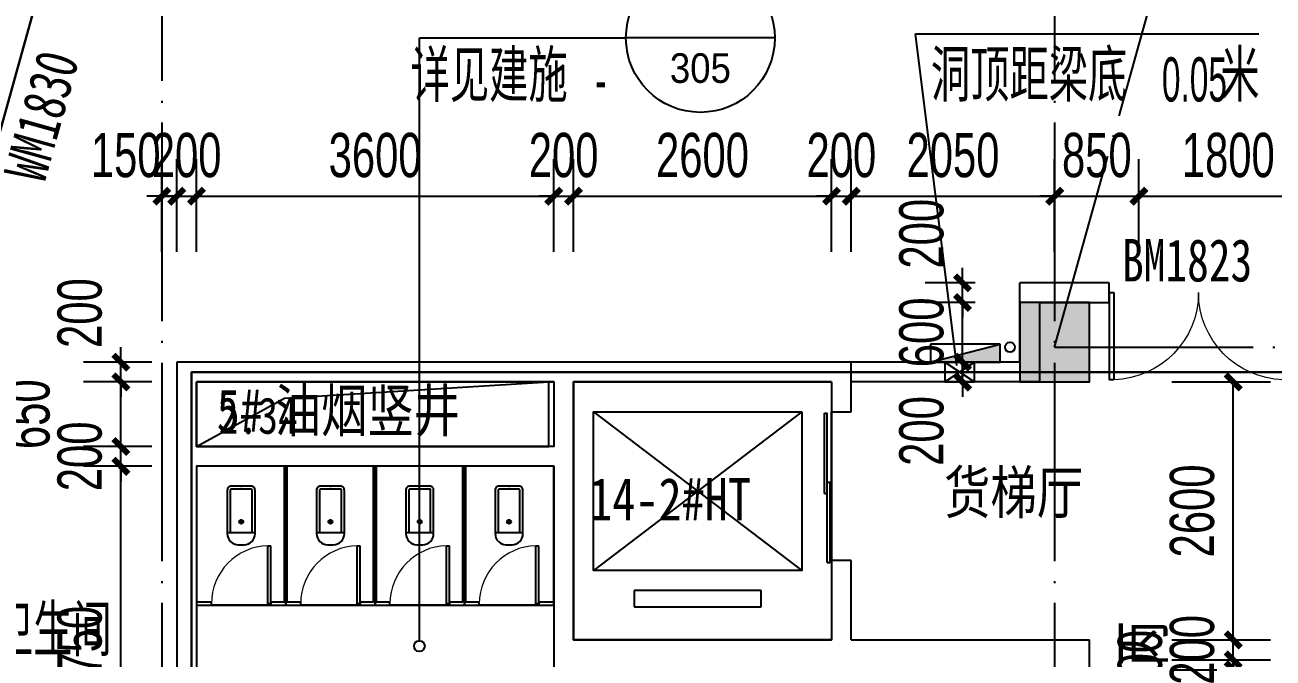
# Model space of a CAD drawing. Extents: x -409435 to 356702, y -107829 to 330904.
# Drawn here: x 94020 to 106601, y 107618 to 113998 of the extents above; entities that cross this region are included whole.
import ezdxf
from ezdxf.enums import TextEntityAlignment as Align
from ezdxf.xclip import XClip

# ---------------------------------------------------------------- set-up
doc = ezdxf.new("R2010")
doc.units = 0
doc.header["$LTSCALE"] = 1000
doc.header["$MEASUREMENT"] = 0
doc.header["$XCLIPFRAME"] = 0
doc.linetypes.add('104-14# 核心筒$0$DOTE', pattern=[2.42, 2, -0.2, 0.02, -0.2])
for name, color, linetype in [('01-标注_尺寸', 124, 'Continuous'), ('01-标注_符号', 200, 'Continuous'), ('02-TEXT_标注', 130, 'Continuous'), ('104-14# 核心筒$0$02-TEXT_标注', 130, 'Continuous'), ('104-14# 核心筒$0$A-E_电梯', 171, 'Continuous'), ('104-14# 核心筒$0$A-I_卫-洁具', 241, 'Continuous'), ('104-14# 核心筒$0$A-I_卫-隔断', 214, 'Continuous'), ('104-14# 核心筒$0$A-TECH_结构', 21, 'Continuous'), ('104-14# 核心筒$0$A_AXIS-轴线', 36, '104-14# 核心筒$0$DOTE'), ('104-14# 核心筒$0$A_STR-砌块墙', 121, 'Continuous'), ('104-14# 核心筒$0$A_STR-砼柱', 51, 'Continuous'), ('104-14# 核心筒$0$DOOR_FIRE_TEXT', 7, 'Continuous'), ('14#楼幕墙$0$02-TEXT_门窗', 151, 'Continuous'), ('14#楼幕墙$0$A-C_门', 150, 'Continuous'), ('PUB_HATCH', 8, 'Continuous'), ('X-104 14#平面$0$02-TEXT_标注', 130, 'Continuous'), ('X-104 14#平面$0$02-TEXT_门窗', 151, 'Continuous'), ('X-104 14#平面$0$A-C_门', 150, 'Continuous'), ('X-104 14#平面$0$A-TECH_水', 3, 'Continuous'), ('X-104 14#平面$0$A-TECH_电气', 240, 'Continuous'), ('X-104 14#平面$0$A_STR-砌块墙', 121, 'Continuous'), ('X-104 14#平面$0$DUCT-新风管立管', 3, 'Continuous'), ('X-104 14#平面$0$DUCT-新风管端线', 2, 'Continuous')]:
    doc.layers.add(name, color=color, linetype=linetype)
doc.layers.add('104-14# 核心筒$0$04-不打印_辅助线', color=165, linetype='Continuous', plot=False)
doc.layers.add('X-104 14#平面$0$000套内', color=226, linetype='Continuous', lineweight=30, plot=False)
doc.styles.add('104-14# 核心筒$0$_TCH_SPACE', font='STXIHEI_0.TTF', dxfattribs={"width": 0.8, "height": 5})
doc.styles.add('104-14# 核心筒$0$_TCH_WINDOW', font='STXIHEI_0.TTF', dxfattribs={"width": 0.8, "height": 3.5})
doc.styles.add('104-14# 核心筒$0$Standard', font='STXIHEI_0.TTF', dxfattribs={"width": 0.8})
doc.styles.add('14#楼幕墙$0$_TCH_WINDOW', font='STXIHEI_0.TTF', dxfattribs={"width": 0.75})
doc.styles.add('_TCH_DIM', font='ros.shx', dxfattribs={"width": 0.8, "height": 2, "bigfont": 'jd.shx'})
doc.styles.add('_TCH_DIM_T3', font='ros.shx', dxfattribs={"width": 0.705882, "bigfont": 'jd.shx'})
doc.styles.add('_TCH_LABEL', font='ros.shx', dxfattribs={"width": 0.8, "bigfont": 'jd.shx'})
doc.styles.add('X-104 14#平面$0$_TCH_DIM', font='ros.shx', dxfattribs={"width": 0.8, "bigfont": 'jd.shx'})
doc.styles.add('X-104 14#平面$0$_TCH_WINDOW', font='STXIHEI_0.TTF', dxfattribs={"width": 0.75, "height": 3.5})
doc.styles.add('X-104 14#平面$0$Standard', font='STXIHEI_0.TTF', dxfattribs={"width": 0.8})
doc.dimstyles.new('_TCH_ARCH&&150', dxfattribs={"dimtxt": 446.25, "dimasz": 150, "dimexe": 375, "dimexo": 450, "dimgap": 189.375, "dimtad": 1, "dimdec": 0, "dimzin": 0, "dimdsep": 46, "dimtxsty": '_TCH_DIM_T3', "dimblk": 'ARCHTICK', "dimcen": 0.09, "dimclrt": 7, "dimazin": 2, "dimtfac": 1, "dimtdec": 0, "dimtix": 1, "dimtmove": 2, "dimatfit": 3, "dimfxl": 0, "dimtolj": 1, "dimtzin": 0, "dimarcsym": 0})

# ---------------------------------------------------------------- blocks, each defined once
blk = doc.blocks.new('14#楼幕墙$0$$DorLib2D$00000002')
for p, q in [((-0.5, 0), (-0.5, 0.4875)), ((-0.475, 0.4875), (-0.5, 0.4875)), ((-0.475, 0), (-0.475, 0.4875)), ((0.475, 0), (0.475, 0.4875)), ((0.475, 0.4875), (0.5, 0.4875)), ((0.5, 0), (0.5, 0.4875)), ((-0.5, 0), (-0.475, 0)), ((0.5, 0), (0.475, 0))]:
    blk.add_line(p, q)
at = {"lineweight": 13}
for centre, start, end in [((-0.4875, 0), 0, 88.53072), ((0.4875, 0), 91.46928, 180)]:
    blk.add_arc(centre, 0.4875, start, end, dxfattribs=at)
blk = doc.blocks.new('14#楼幕墙')
at = {"layer": '14#楼幕墙$0$A-C_门'}
ref = blk.add_blockref('14#楼幕墙$0$$DorLib2D$00000002', (93750, 113420), dxfattribs=dict(at, xscale=-1800, yscale=1800, zscale=100, rotation=74.45189736486257))
ref.add_attrib('A', 'WM1830', (94217, 112394), dxfattribs={"layer": '14#楼幕墙$0$02-TEXT_门窗', "height": 428.1, "rotation": 74.4519, "style": '14#楼幕墙$0$_TCH_WINDOW', "width": 0.75})
blk = doc.blocks.new('104-14# 核心筒$0$wrert')
for p, q in [((300, 200), (1900, 2300)), ((300, 2300), (1900, 200)), ((2265, 1890.12), (2100, 1890.12)), ((2100, 1890.12), (2100, 609.88)), ((2265, 609.88), (2265, 1890.12)), ((2100, 609.88), (2265, 609.88))]:
    blk.add_line(p, q)
for points in [[(0, 2600), (2600, 2600), (2600, 0), (0, 0)], [(300, 2300), (1900, 2300), (1900, 200), (300, 200), (300, 2300)]]:
    blk.add_lwpolyline(points, close=True)
blk = doc.blocks.new('104-14# 核心筒$0$$lvtry$00000200')
at = {"color": 0}
for p, q in [((-110, -40, 0), (-110, -470, 0)), ((100, -30, 0), (-100, -30, 0)), ((110, -470, 0), (110, -40, 0))]:
    blk.add_line(p, q, dxfattribs=at)
at = {"color": 0, "elevation": 0}
blk.add_lwpolyline([(100, 0), (-100, 0, 0.414214), (-140, -40), (-140, -480, 0.414214), (-30, -590), (30, -590, 0.414214), (140, -480), (140, -40, 0.414214)], format="xyb", close=True, dxfattribs=at)
blk.add_lwpolyline([(140, -470), (-140, -470)], dxfattribs=at)
at = {"color": 0}
blk.add_circle((0, -359, 0), 20, dxfattribs=at)
for centre, start, end in [((-100, -40, 0), 90, 180), ((100, -40, 0), 0, 90)]:
    blk.add_arc(centre, 10, start, end, dxfattribs=at)
for p in [(0, 0), (0, -359, 0)]:
    blk.add_point(p, dxfattribs=at)
blk = doc.blocks.new('104-14# 核心筒$0$hgfasg')
at = {"layer": '104-14# 核心筒$0$04-不打印_辅助线'}
blk.add_lwpolyline([(-450, 1400), (450, 1400), (450, 0), (-450, 0)], close=True, dxfattribs=at)
at = {"yscale": -1}
blk.add_blockref('104-14# 核心筒$0$$lvtry$00000200', (0, 200), dxfattribs=at)
blk = doc.blocks.new('104-14# 核心筒$0$$DorLib2D$00000128')
at = {"color": 0}
for points in [[(-0.4909, 0.8502), (-0.4909, 0.7099)], [(0.0491, 0.8502), (-0.4909, 0.8502)], [(0.0491, 0.8502), (0.0491, 0.7099)], [(0.0491, 0.7099), (-0.4909, 0.7099)], [(0.5132, 0.7099), (-0.0268, 0.7099)], [(-0.0268, 0.7099), (-0.0268, 0.5696)], [(0.5132, 0.7099), (0.5132, 0.5696)], [(0.5132, 0.5696), (-0.0268, 0.5696)], [(0.5, 0.5), (-0.5, 0.5)]]:
    blk.add_lwpolyline(points, dxfattribs=at)
blk = doc.blocks.new('104-14# 核心筒$0$$DorLib2D$00000001')
for p, q in [((0.45, 0.975), (0.5, 0.975)), ((0.45, 0), (0.45, 0.975)), ((0.5, 0), (0.5, 0.975)), ((0.5, 0), (0.45, 0))]:
    blk.add_line(p, q)
at = {"lineweight": 13}
blk.add_arc((0.475, 0), 0.975, 91.4693, 180, dxfattribs=at)
blk = doc.blocks.new('_FZH')
blk.add_lwpolyline([(-0.5, -0.5), (0.5, -0.5), (0.5, 0.5), (-0.5, 0.5)], close=True)
at = {"layer": 'PUB_HATCH'}
blk.add_solid([(-0.5, -0.5), (0.5, -0.5), (-0.5, 0.5), (0.5, 0.5)], dxfattribs=at)
blk = doc.blocks.new('104-14# 核心筒')
at = {"layer": '104-14# 核心筒$0$A-I_卫-隔断'}
for p, q in [((96635, 108180), (96635, 109550)), ((96635, 109550), (96665, 109550)), ((96665, 108180), (96665, 109550)), ((97535, 108180), (97535, 109550)), ((97535, 109550), (97565, 109550)), ((97565, 108180), (97565, 109550)), ((98435, 108180), (98435, 109550)), ((98435, 109550), (98465, 109550)), ((98465, 108180), (98465, 109550)), ((95900, 108180), (95750, 108180)), ((95750, 108180), (95750, 108150)), ((95750, 108150), (95900, 108150)), ((95900, 108150), (95900, 108180)), ((96500, 108150), (95900, 108150)), ((96635, 108180), (96500, 108180)), ((96500, 108180), (96500, 108150)), ((96500, 108150), (96650, 108150)), ((96650, 108150), (96800, 108150)), ((96800, 108180), (96665, 108180)), ((96800, 108150), (96800, 108180)), ((97400, 108150), (96800, 108150)), ((97535, 108180), (97400, 108180)), ((97400, 108180), (97400, 108150)), ((97400, 108150), (97550, 108150)), ((97550, 108150), (97700, 108150)), ((97700, 108180), (97565, 108180)), ((97700, 108150), (97700, 108180)), ((98300, 108150), (97700, 108150)), ((98435, 108180), (98300, 108180)), ((98300, 108180), (98300, 108150)), ((98300, 108150), (98450, 108150)), ((98450, 108150), (98600, 108150)), ((98600, 108180), (98465, 108180)), ((98600, 108150), (98600, 108180)), ((99200, 108150), (98600, 108150)), ((99350, 108180), (99200, 108180)), ((99200, 108180), (99200, 108150)), ((99200, 108150), (99350, 108150)), ((99350, 108150), (99350, 108180))]:
    blk.add_line(p, q, dxfattribs=at)
at = {"layer": '104-14# 核心筒$0$A-TECH_结构'}
blk.add_lwpolyline([(95750, 110400), (99350, 110400), (99350, 109750), (95750, 109750)], close=True, dxfattribs=at)
at = {"layer": '104-14# 核心筒$0$A_AXIS-轴线'}
for p, q in [((95400, 139633.6), (95400, 80554.9)), ((104400, 139633.6), (104400, 80554.9)), ((104400, 110750), (110517.1, 132736)), ((104400, 110750), (120259.9, 110750))]:
    blk.add_line(p, q, dxfattribs=at)
at = {"layer": '104-14# 核心筒$0$A_STR-砌块墙'}
for p, q in [((95550, 110600), (95550, 109650)), ((99450, 110600), (95550, 110600)), ((102350, 110600), (99450, 110600)), ((102350, 110100), (102350, 110600)), ((95750, 110400), (95750, 109750)), ((99350, 110400), (95750, 110400)), ((99350, 110400), (99350, 109750)), ((99550, 110400), (99550, 109650)), ((102150, 110400), (99550, 110400)), ((102150, 110400), (102150, 110100)), ((102150, 110100), (102350, 110100)), ((99350, 109750), (95750, 109750)), ((95550, 109650), (95550, 106200)), ((99550, 109650), (99550, 107800)), ((95750, 109550), (95750, 106200)), ((99350, 109550), (95750, 109550)), ((99350, 109550), (99350, 107700)), ((102350, 108600), (102150, 108600)), ((102150, 108600), (102150, 107800)), ((102350, 107800), (102350, 108600)), ((99350, 107700), (99350, 107000)), ((99550, 107800), (102150, 107800)), ((102350, 107800), (102850, 107800)), ((102850, 107800), (103848.5, 107800)), ((103848.5, 107800), (104750, 107800)), ((104750, 107500), (104750, 107800))]:
    blk.add_line(p, q, dxfattribs=at)
at = {"layer": '104-14# 核心筒$0$A-E_电梯', "rotation": 270}
blk.add_blockref('104-14# 核心筒$0$wrert', (99550, 110400), dxfattribs=at)
at = {"layer": '104-14# 核心筒$0$A-E_电梯', "xscale": 1500, "yscale": -200, "zscale": 200, "rotation": 269.9999999999988}
blk.add_blockref('104-14# 核心筒$0$$DorLib2D$00000128', (102250, 109350), dxfattribs=at)
at = {"layer": '104-14# 核心筒$0$A-I_卫-洁具', "ltscale": 0.1, "xscale": -1, "rotation": 180}
for p in [(96200, 109550), (97100, 109550), (98000, 109550), (98900, 109550)]:
    blk.add_blockref('104-14# 核心筒$0$hgfasg', p, dxfattribs=at)
at = {"layer": '104-14# 核心筒$0$A-I_卫-隔断', "xscale": -600, "yscale": -600, "zscale": 30, "rotation": 180}
for p in [(96200, 108165), (97100, 108165), (98000, 108165), (98900, 108165)]:
    blk.add_blockref('104-14# 核心筒$0$$DorLib2D$00000001', p, dxfattribs=at)
at = {"layer": '104-14# 核心筒$0$A_STR-砼柱', "xscale": 700, "yscale": 800, "zscale": 800}
blk.add_blockref('_FZH', (104400, 110800), dxfattribs=at)
at = {"layer": '104-14# 核心筒$0$02-TEXT_标注', "style": '104-14# 核心筒$0$Standard', "width": 0.8}
blk.add_text('14-2#HT', height=428.14, dxfattribs=at).set_placement((99707.9, 109004.9))
at = {"layer": '104-14# 核心筒$0$04-不打印_辅助线', "style": '104-14# 核心筒$0$_TCH_SPACE', "width": 0.8}
blk.add_text('2.34', height=366.98, dxfattribs=at).set_placement((95972.1, 109877.8))
at = {"layer": '104-14# 核心筒$0$DOOR_FIRE_TEXT', "style": '104-14# 核心筒$0$_TCH_WINDOW', "width": 0.8}
blk.add_text('丙', height=428.1, rotation=90, dxfattribs=at).set_placement((105495.6, 107531.1))
blk = doc.blocks.new('*U419')
blk.add_lwpolyline([(200, 0), (200, 300), (0, 300), (0, 0), (200, 0), (0, 300), (0, 0), (200, 300)])
blk = doc.blocks.new('X-104 14#平面$0$dd')
at = {"layer": 'X-104 14#平面$0$A-TECH_电气', "rotation": 270}
blk.add_blockref('*U419', (103356, -188500), dxfattribs=at)
blk = doc.blocks.new('X-104 14#平面$0$$TwtSys$00000434')
for p, q in [((-0.5, 0.5), (-0.5, -0.5)), ((-0.5, -0.5), (0.5, 0.5)), ((0.5, 0.5), (-0.5, 0.5)), ((0.5, -0.5), (0.5, 0.5)), ((-0.5, -0.5), (0.5, -0.5))]:
    blk.add_line(p, q)
blk.add_solid([(0.5, -0.5), (0.5, 0.5), (-0.5, -0.5)])
blk = doc.blocks.new('X-104 14#平面$0$A$C324F6C76')
at = {"layer": 'X-104 14#平面$0$A-TECH_水'}
blk.add_circle((-11950, 110750), 50, dxfattribs=at)
at = {"layer": 'X-104 14#平面$0$A-TECH_水', "xscale": -700, "yscale": -180, "zscale": 700, "rotation": 179.9999999999973}
blk.add_blockref('X-104 14#平面$0$$TwtSys$00000434', (-12400, 110690), dxfattribs=at)
blk = doc.blocks.new('X-104 14#平面$0$$DorLib2D$00000002')
for p, q in [((-0.5, 0), (-0.5, 0.4875)), ((-0.475, 0.4875), (-0.5, 0.4875)), ((-0.475, 0), (-0.475, 0.4875)), ((0.475, 0), (0.475, 0.4875)), ((0.475, 0.4875), (0.5, 0.4875)), ((0.5, 0), (0.5, 0.4875)), ((-0.5, 0), (-0.475, 0)), ((0.5, 0), (0.475, 0))]:
    blk.add_line(p, q)
at = {"lineweight": 13}
for centre, start, end in [((-0.4875, 0), 0, 88.53072), ((0.4875, 0), 91.46928, 180)]:
    blk.add_arc(centre, 0.4875, start, end, dxfattribs=at)
blk = doc.blocks.new('X-104 14#平面')
at = {"layer": 'X-104 14#平面$0$000套内'}
blk.add_lwpolyline([(115950, 101100), (117513.1, 101081.9), (120578.2, 127784.4), (99531.2, 133640.3), (92084.5, 106875.7), (95700, 103260.2), (95700, 110500), (98900, 110500), (98900, 110500), (110900, 110500), (110900, 111900), (115950, 111900)], close=True, dxfattribs=at)
at = {"layer": 'X-104 14#平面$0$A_STR-砌块墙'}
for p, q in [((104950, 111400), (104050, 111400)), ((104050, 110600), (104050, 111400)), ((104950, 111200), (104950, 111400)), ((104250, 111200), (104950, 111200)), ((104250, 110400), (104250, 111200)), ((104050, 110600), (102350, 110600)), ((102350, 110400), (102350, 110600)), ((104250, 110400), (102350, 110400))]:
    blk.add_line(p, q, dxfattribs=at)
at = {"layer": 'X-104 14#平面$0$DUCT-新风管立管'}
for p, q in [((99300, 110399.9), (95750, 110399.9)), ((95750, 110399.9), (95750, 109750)), ((99300, 109750), (99300, 110399.9)), ((95750, 109750), (99300, 109750))]:
    blk.add_line(p, q, dxfattribs=at)
at = {"layer": 'X-104 14#平面$0$DUCT-新风管端线'}
for p, q in [((96637.5, 110237.4), (99300, 110399.9)), ((95750, 109750), (96637.5, 110237.4))]:
    blk.add_line(p, q, dxfattribs=at)
ref = blk.add_blockref('104-14# 核心筒', (0, 0))
XClip(ref).set_block_clipping_path([(-38664.3623821461, -25500), (139216.5485069363, 330900)])
for name, p in [('X-104 14#平面$0$dd', (-62.7, 299100)), ('X-104 14#平面$0$A$C324F6C76', (115900, 0)), ('14#楼幕墙', (0, 0))]:
    blk.add_blockref(name, p)
at = {"layer": 'X-104 14#平面$0$A-C_门'}
ref = blk.add_blockref('X-104 14#平面$0$$DorLib2D$00000002', (105850, 111300), dxfattribs=dict(at, xscale=-1800, yscale=1800, zscale=200, rotation=179.9999989273434))
ref.add_attrib('A', 'BM1823', (105080.1, 111412.5), dxfattribs={"layer": 'X-104 14#平面$0$02-TEXT_门窗', "height": 428.14, "rotation": 360, "style": 'X-104 14#平面$0$_TCH_WINDOW', "width": 0.75})
at = {"layer": 'X-104 14#平面$0$02-TEXT_标注', "width": 0.8}
for s, height, style, p in [('油烟竖井', 428.14, 'X-104 14#平面$0$Standard', (96537.3, 109898.6, 3000)), ('5#', 428.14, 'X-104 14#平面$0$Standard', (95953.2, 109898.6, 3000)), ('货梯厅', 428.14, 'X-104 14#平面$0$Standard', (103284.7, 109073.5)), ('卫生间', 520.93, 'X-104 14#平面$0$_TCH_DIM', (93707.6, 107635.5))]:
    blk.add_text(s, height=height, dxfattribs=dict(at, style=style)).set_placement(p)
blk = doc.blocks.new('ddcc')
at = {"layer": '01-标注_符号'}
for p, q in [((103414, 110565), (102996, 113908)), ((102996, 113908), (106457, 113908))]:
    blk.add_line(p, q, dxfattribs=at)
at = {"layer": '02-TEXT_标注', "style": '_TCH_DIM'}
for s, height, width, p in [('洞顶距梁底', 520.9, 0.8, (103153, 113226)), ('米', 521, 0.8, (106069, 113226)), ('0.05', 446.2, 0.564706, (105481, 113226))]:
    blk.add_text(s, height=height, dxfattribs=dict(at, width=width)).set_placement(p)
blk = doc.blocks.new('_ArchTick')
at = {"color": 0, "linetype": 'ByBlock', "const_width": 0.4}
blk.add_lwpolyline([(-0.5, -0.5), (0.5, 0.5)], dxfattribs=at)
blk = doc.blocks.new('*D1218')
at = {"layer": '01-标注_尺寸', "color": 0, "lineweight": -2, "transparency": 16777216}
for p, q in [((105250, 111712), (105250, 112647)), ((107050, 111712), (107050, 112647)), ((105250, 112272), (107050, 112272))]:
    blk.add_line(p, q, dxfattribs=at)
at = {"layer": 'Defpoints', "color": 0, "transparency": 16777216}
for p in [(107050, 112272), (105250, 111262), (107050, 111262)]:
    blk.add_point(p, dxfattribs=at)
at = {"layer": '01-标注_尺寸', "color": 0, "lineweight": -2, "transparency": 16777216, "xscale": 150, "yscale": 150, "zscale": 150, "rotation": 180}
blk.add_blockref('_ArchTick', (105250, 112272), dxfattribs=at)
at = {"layer": '01-标注_尺寸', "color": 0, "lineweight": -2, "transparency": 16777216, "xscale": 150, "yscale": 150, "zscale": 150}
blk.add_blockref('_ArchTick', (107050, 112272), dxfattribs=at)
at = {"layer": '01-标注_尺寸', "color": 7, "transparency": 16777216, "insert": (106150, 112684), "char_height": 446.2, "attachment_point": 5, "style": '_TCH_DIM_T3'}
blk.add_mtext('\\A1;1800', dxfattribs=at)
blk = doc.blocks.new('*D1219')
at = {"layer": '01-标注_尺寸', "color": 0, "lineweight": -2, "transparency": 16777216}
for p, q in [((104400, 111712), (104400, 112647)), ((105250, 111712), (105250, 112647)), ((104400, 112272), (104250, 112272)), ((104400, 112272), (105250, 112272)), ((105250, 112272), (105400, 112272))]:
    blk.add_line(p, q, dxfattribs=at)
at = {"layer": 'Defpoints', "color": 0, "transparency": 16777216}
for p in [(105250, 112272), (104400, 111262), (105250, 111262)]:
    blk.add_point(p, dxfattribs=at)
at = {"layer": '01-标注_尺寸', "color": 0, "lineweight": -2, "transparency": 16777216, "xscale": 150, "yscale": 150, "zscale": 150}
blk.add_blockref('_ArchTick', (104400, 112272), dxfattribs=at)
at = {"layer": '01-标注_尺寸', "color": 0, "lineweight": -2, "transparency": 16777216, "xscale": 150, "yscale": 150, "zscale": 150, "rotation": 180}
blk.add_blockref('_ArchTick', (105250, 112272), dxfattribs=at)
at = {"layer": '01-标注_尺寸', "color": 7, "transparency": 16777216, "insert": (104825, 112684), "char_height": 446.2, "attachment_point": 5, "style": '_TCH_DIM_T3'}
blk.add_mtext('\\A1;850', dxfattribs=at)
blk = doc.blocks.new('*D1220')
at = {"layer": '01-标注_尺寸', "color": 0, "lineweight": -2, "transparency": 16777216}
for p, q in [((102350, 111712), (102350, 112647)), ((104400, 111712), (104400, 112647)), ((102350, 112272), (104400, 112272))]:
    blk.add_line(p, q, dxfattribs=at)
at = {"layer": 'Defpoints', "color": 0, "transparency": 16777216}
for p in [(104400, 112272), (102350, 111262), (104400, 111262)]:
    blk.add_point(p, dxfattribs=at)
at = {"layer": '01-标注_尺寸', "color": 0, "lineweight": -2, "transparency": 16777216, "xscale": 150, "yscale": 150, "zscale": 150, "rotation": 180}
blk.add_blockref('_ArchTick', (102350, 112272), dxfattribs=at)
at = {"layer": '01-标注_尺寸', "color": 0, "lineweight": -2, "transparency": 16777216, "xscale": 150, "yscale": 150, "zscale": 150}
blk.add_blockref('_ArchTick', (104400, 112272), dxfattribs=at)
at = {"layer": '01-标注_尺寸', "color": 7, "transparency": 16777216, "insert": (103375, 112684), "char_height": 446.2, "attachment_point": 5, "style": '_TCH_DIM_T3'}
blk.add_mtext('\\A1;2050', dxfattribs=at)
blk = doc.blocks.new('*D1221')
at = {"layer": '01-标注_尺寸', "color": 0, "lineweight": -2, "transparency": 16777216}
for p, q in [((102150, 111712), (102150, 112647)), ((102350, 111712), (102350, 112647)), ((102150, 112272), (102000, 112272)), ((102150, 112272), (102350, 112272)), ((102350, 112272), (102500, 112272))]:
    blk.add_line(p, q, dxfattribs=at)
at = {"layer": 'Defpoints', "color": 0, "transparency": 16777216}
for p in [(102350, 112272), (102150, 111262), (102350, 111262)]:
    blk.add_point(p, dxfattribs=at)
at = {"layer": '01-标注_尺寸', "color": 0, "lineweight": -2, "transparency": 16777216, "xscale": 150, "yscale": 150, "zscale": 150}
blk.add_blockref('_ArchTick', (102150, 112272), dxfattribs=at)
at = {"layer": '01-标注_尺寸', "color": 0, "lineweight": -2, "transparency": 16777216, "xscale": 150, "yscale": 150, "zscale": 150, "rotation": 180}
blk.add_blockref('_ArchTick', (102350, 112272), dxfattribs=at)
at = {"layer": '01-标注_尺寸', "color": 7, "transparency": 16777216, "insert": (102250, 112684), "char_height": 446.2, "attachment_point": 5, "style": '_TCH_DIM_T3'}
blk.add_mtext('\\A1;200', dxfattribs=at)
blk = doc.blocks.new('*D1222')
at = {"layer": '01-标注_尺寸', "color": 0, "lineweight": -2, "transparency": 16777216}
for p, q in [((99550, 111712), (99550, 112647)), ((102150, 111712), (102150, 112647)), ((99550, 112272), (102150, 112272))]:
    blk.add_line(p, q, dxfattribs=at)
at = {"layer": 'Defpoints', "color": 0, "transparency": 16777216}
for p in [(102150, 112272), (99550, 111262), (102150, 111262)]:
    blk.add_point(p, dxfattribs=at)
at = {"layer": '01-标注_尺寸', "color": 0, "lineweight": -2, "transparency": 16777216, "xscale": 150, "yscale": 150, "zscale": 150, "rotation": 180}
blk.add_blockref('_ArchTick', (99550, 112272), dxfattribs=at)
at = {"layer": '01-标注_尺寸', "color": 0, "lineweight": -2, "transparency": 16777216, "xscale": 150, "yscale": 150, "zscale": 150}
blk.add_blockref('_ArchTick', (102150, 112272), dxfattribs=at)
at = {"layer": '01-标注_尺寸', "color": 7, "transparency": 16777216, "insert": (100850, 112684), "char_height": 446.2, "attachment_point": 5, "style": '_TCH_DIM_T3'}
blk.add_mtext('\\A1;2600', dxfattribs=at)
blk = doc.blocks.new('*D1223')
at = {"layer": '01-标注_尺寸', "color": 0, "lineweight": -2, "transparency": 16777216}
for p, q in [((99350, 111712), (99350, 112647)), ((99550, 111712), (99550, 112647)), ((99350, 112272), (99200, 112272)), ((99350, 112272), (99550, 112272)), ((99550, 112272), (99700, 112272))]:
    blk.add_line(p, q, dxfattribs=at)
at = {"layer": 'Defpoints', "color": 0, "transparency": 16777216}
for p in [(99550, 112272), (99350, 111262), (99550, 111262)]:
    blk.add_point(p, dxfattribs=at)
at = {"layer": '01-标注_尺寸', "color": 0, "lineweight": -2, "transparency": 16777216, "xscale": 150, "yscale": 150, "zscale": 150}
blk.add_blockref('_ArchTick', (99350, 112272), dxfattribs=at)
at = {"layer": '01-标注_尺寸', "color": 0, "lineweight": -2, "transparency": 16777216, "xscale": 150, "yscale": 150, "zscale": 150, "rotation": 180}
blk.add_blockref('_ArchTick', (99550, 112272), dxfattribs=at)
at = {"layer": '01-标注_尺寸', "color": 7, "transparency": 16777216, "insert": (99450, 112684), "char_height": 446.2, "attachment_point": 5, "style": '_TCH_DIM_T3'}
blk.add_mtext('\\A1;200', dxfattribs=at)
blk = doc.blocks.new('*D1224')
at = {"layer": '01-标注_尺寸', "color": 0, "lineweight": -2, "transparency": 16777216}
for p, q in [((95750, 111712), (95750, 112647)), ((99350, 111712), (99350, 112647)), ((95750, 112272), (99350, 112272))]:
    blk.add_line(p, q, dxfattribs=at)
at = {"layer": 'Defpoints', "color": 0, "transparency": 16777216}
for p in [(99350, 112272), (95750, 111262), (99350, 111262)]:
    blk.add_point(p, dxfattribs=at)
at = {"layer": '01-标注_尺寸', "color": 0, "lineweight": -2, "transparency": 16777216, "xscale": 150, "yscale": 150, "zscale": 150, "rotation": 180}
blk.add_blockref('_ArchTick', (95750, 112272), dxfattribs=at)
at = {"layer": '01-标注_尺寸', "color": 0, "lineweight": -2, "transparency": 16777216, "xscale": 150, "yscale": 150, "zscale": 150}
blk.add_blockref('_ArchTick', (99350, 112272), dxfattribs=at)
at = {"layer": '01-标注_尺寸', "color": 7, "transparency": 16777216, "insert": (97550, 112684), "char_height": 446.2, "attachment_point": 5, "style": '_TCH_DIM_T3'}
blk.add_mtext('\\A1;3600', dxfattribs=at)
blk = doc.blocks.new('*D1225')
at = {"layer": '01-标注_尺寸', "color": 0, "lineweight": -2, "transparency": 16777216}
for p, q in [((95550, 111712), (95550, 112647)), ((95750, 111712), (95750, 112647)), ((95550, 112272), (95400, 112272)), ((95550, 112272), (95750, 112272)), ((95750, 112272), (95900, 112272))]:
    blk.add_line(p, q, dxfattribs=at)
at = {"layer": 'Defpoints', "color": 0, "transparency": 16777216}
for p in [(95750, 112272), (95550, 111262), (95750, 111262)]:
    blk.add_point(p, dxfattribs=at)
at = {"layer": '01-标注_尺寸', "color": 0, "lineweight": -2, "transparency": 16777216, "xscale": 150, "yscale": 150, "zscale": 150}
blk.add_blockref('_ArchTick', (95550, 112272), dxfattribs=at)
at = {"layer": '01-标注_尺寸', "color": 0, "lineweight": -2, "transparency": 16777216, "xscale": 150, "yscale": 150, "zscale": 150, "rotation": 180}
blk.add_blockref('_ArchTick', (95750, 112272), dxfattribs=at)
at = {"layer": '01-标注_尺寸', "color": 7, "transparency": 16777216, "insert": (95650, 112684), "char_height": 446.2, "attachment_point": 5, "style": '_TCH_DIM_T3'}
blk.add_mtext('\\A1;200', dxfattribs=at)
blk = doc.blocks.new('*D1226')
at = {"layer": '01-标注_尺寸', "color": 0, "lineweight": -2, "transparency": 16777216}
for p, q in [((95400, 111712), (95400, 112647)), ((95550, 111712), (95550, 112647)), ((95400, 112272), (95250, 112272)), ((95400, 112272), (95550, 112272)), ((95550, 112272), (95700, 112272))]:
    blk.add_line(p, q, dxfattribs=at)
at = {"layer": 'Defpoints', "color": 0, "transparency": 16777216}
for p in [(95550, 112272), (95400, 111262), (95550, 111262)]:
    blk.add_point(p, dxfattribs=at)
at = {"layer": '01-标注_尺寸', "color": 0, "lineweight": -2, "transparency": 16777216, "xscale": 150, "yscale": 150, "zscale": 150}
blk.add_blockref('_ArchTick', (95400, 112272), dxfattribs=at)
at = {"layer": '01-标注_尺寸', "color": 0, "lineweight": -2, "transparency": 16777216, "xscale": 150, "yscale": 150, "zscale": 150, "rotation": 180}
blk.add_blockref('_ArchTick', (95550, 112272), dxfattribs=at)
at = {"layer": '01-标注_尺寸', "color": 7, "transparency": 16777216, "insert": (95036, 112684), "char_height": 446.2, "attachment_point": 5, "style": '_TCH_DIM_T3'}
blk.add_mtext('\\A1;150', dxfattribs=at)
blk = doc.blocks.new('*D2168')
at = {"layer": '01-标注_尺寸', "color": 0, "lineweight": -2, "transparency": 16777216}
for p, q in [((95300, 109550), (94612, 109550)), ((94987, 105800), (94987, 109550)), ((95300, 105800), (94612, 105800))]:
    blk.add_line(p, q, dxfattribs=at)
at = {"layer": 'Defpoints', "color": 0, "transparency": 16777216}
for p in [(94987, 109550), (95750, 109550), (95750, 105800)]:
    blk.add_point(p, dxfattribs=at)
at = {"layer": '01-标注_尺寸', "color": 0, "lineweight": -2, "transparency": 16777216, "xscale": 150, "yscale": 150, "zscale": 150}
for p, rotation in [((94987, 109550), 90), ((94987, 105800), 270)]:
    blk.add_blockref('_ArchTick', p, dxfattribs=dict(at, rotation=rotation))
at = {"layer": '01-标注_尺寸', "color": 7, "transparency": 16777216, "insert": (94574, 107675), "char_height": 446.2, "attachment_point": 5, "rotation": 90, "style": '_TCH_DIM_T3'}
blk.add_mtext('\\A1;3750', dxfattribs=at)
blk = doc.blocks.new('*D2169')
at = {"layer": '01-标注_尺寸', "color": 0, "lineweight": -2, "transparency": 16777216}
for p, q in [((94987, 109750), (94987, 109900)), ((95300, 109750), (94612, 109750)), ((94987, 109550), (94987, 109750)), ((95300, 109550), (94612, 109550)), ((94987, 109550), (94987, 109400))]:
    blk.add_line(p, q, dxfattribs=at)
at = {"layer": 'Defpoints', "color": 0, "transparency": 16777216}
for p in [(94987, 109750), (95750, 109750), (95750, 109550)]:
    blk.add_point(p, dxfattribs=at)
at = {"layer": '01-标注_尺寸', "color": 0, "lineweight": -2, "transparency": 16777216, "xscale": 150, "yscale": 150, "zscale": 150}
for p, rotation in [((94987, 109750), 270), ((94987, 109550), 90)]:
    blk.add_blockref('_ArchTick', p, dxfattribs=dict(at, rotation=rotation))
at = {"layer": '01-标注_尺寸', "color": 7, "transparency": 16777216, "insert": (94574, 109650), "char_height": 446.2, "attachment_point": 5, "rotation": 90, "style": '_TCH_DIM_T3'}
blk.add_mtext('\\A1;200', dxfattribs=at)
blk = doc.blocks.new('*D2170')
at = {"layer": '01-标注_尺寸', "color": 0, "lineweight": -2, "transparency": 16777216}
for p, q in [((95300, 110400), (94612, 110400)), ((94987, 109750), (94987, 110400)), ((95300, 109750), (94612, 109750))]:
    blk.add_line(p, q, dxfattribs=at)
at = {"layer": 'Defpoints', "color": 0, "transparency": 16777216}
for p in [(94987, 110400), (95750, 110400), (95750, 109750)]:
    blk.add_point(p, dxfattribs=at)
at = {"layer": '01-标注_尺寸', "color": 0, "lineweight": -2, "transparency": 16777216, "xscale": 150, "yscale": 150, "zscale": 150}
for p, rotation in [((94987, 110400), 90), ((94987, 109750), 270)]:
    blk.add_blockref('_ArchTick', p, dxfattribs=dict(at, rotation=rotation))
at = {"layer": '01-标注_尺寸', "color": 7, "transparency": 16777216, "insert": (94049, 110075), "char_height": 446.2, "attachment_point": 5, "rotation": 90, "style": '_TCH_DIM_T3'}
blk.add_mtext('\\A1;650', dxfattribs=at)
blk = doc.blocks.new('*D2171')
at = {"layer": '01-标注_尺寸', "color": 0, "lineweight": -2, "transparency": 16777216}
for p, q in [((94987, 110600), (94987, 110750)), ((95300, 110600), (94612, 110600)), ((94987, 110400), (94987, 110600)), ((95300, 110400), (94612, 110400)), ((94987, 110400), (94987, 110250))]:
    blk.add_line(p, q, dxfattribs=at)
at = {"layer": 'Defpoints', "color": 0, "transparency": 16777216}
for p in [(94987, 110600), (95750, 110600), (95750, 110400)]:
    blk.add_point(p, dxfattribs=at)
at = {"layer": '01-标注_尺寸', "color": 0, "lineweight": -2, "transparency": 16777216, "xscale": 150, "yscale": 150, "zscale": 150}
for p, rotation in [((94987, 110600), 270), ((94987, 110400), 90)]:
    blk.add_blockref('_ArchTick', p, dxfattribs=dict(at, rotation=rotation))
at = {"layer": '01-标注_尺寸', "color": 7, "transparency": 16777216, "insert": (94574, 111094), "char_height": 446.2, "attachment_point": 5, "rotation": 90, "style": '_TCH_DIM_T3'}
blk.add_mtext('\\A1;200', dxfattribs=at)
blk = doc.blocks.new('*D2266')
at = {"layer": '01-标注_尺寸', "color": 0, "lineweight": -2, "transparency": 16777216}
for p, q in [((105581, 110400), (106575, 110400)), ((106200, 107800), (106200, 110400)), ((105581, 107800), (106575, 107800))]:
    blk.add_line(p, q, dxfattribs=at)
at = {"layer": 'Defpoints', "color": 0, "transparency": 16777216}
for p in [(105131, 110400), (106200, 110400), (105131, 107800)]:
    blk.add_point(p, dxfattribs=at)
at = {"layer": '01-标注_尺寸', "color": 0, "lineweight": -2, "transparency": 16777216, "xscale": 150, "yscale": 150, "zscale": 150}
for p, rotation in [((106200, 110400), 90), ((106200, 107800), 270)]:
    blk.add_blockref('_ArchTick', p, dxfattribs=dict(at, rotation=rotation))
at = {"layer": '01-标注_尺寸', "color": 7, "transparency": 16777216, "insert": (105787, 109100), "char_height": 446.2, "attachment_point": 5, "rotation": 90, "style": '_TCH_DIM_T3'}
blk.add_mtext('\\A1;2600', dxfattribs=at)
blk = doc.blocks.new('*D2267')
at = {"layer": '01-标注_尺寸', "color": 0, "lineweight": -2, "transparency": 16777216}
for p, q in [((106200, 107800), (106200, 107950)), ((105581, 107800), (106575, 107800)), ((106200, 107600), (106200, 107800)), ((105581, 107600), (106575, 107600)), ((106200, 107600), (106200, 107450))]:
    blk.add_line(p, q, dxfattribs=at)
at = {"layer": 'Defpoints', "color": 0, "transparency": 16777216}
for p in [(105131, 107800), (106200, 107800), (105131, 107600)]:
    blk.add_point(p, dxfattribs=at)
at = {"layer": '01-标注_尺寸', "color": 0, "lineweight": -2, "transparency": 16777216, "xscale": 150, "yscale": 150, "zscale": 150}
for p, rotation in [((106200, 107800), 270), ((106200, 107600), 90)]:
    blk.add_blockref('_ArchTick', p, dxfattribs=dict(at, rotation=rotation))
at = {"layer": '01-标注_尺寸', "color": 7, "transparency": 16777216, "insert": (105787, 107700), "char_height": 446.2, "attachment_point": 5, "rotation": 90, "style": '_TCH_DIM_T3'}
blk.add_mtext('\\A1;200', dxfattribs=at)
blk = doc.blocks.new('*D2268')
at = {"layer": '01-标注_尺寸', "color": 0, "lineweight": -2, "transparency": 16777216}
for p, q in [((106200, 107600), (106200, 107750)), ((105581, 107600), (106575, 107600)), ((106200, 107500), (106200, 107600)), ((105581, 107500), (106575, 107500)), ((106200, 107500), (106200, 107350))]:
    blk.add_line(p, q, dxfattribs=at)
at = {"layer": 'Defpoints', "color": 0, "transparency": 16777216}
for p in [(105131, 107600), (106200, 107600), (105131, 107500)]:
    blk.add_point(p, dxfattribs=at)
at = {"layer": '01-标注_尺寸', "color": 0, "lineweight": -2, "transparency": 16777216, "xscale": 150, "yscale": 150, "zscale": 150}
for p, rotation in [((106200, 107600), 270), ((106200, 107500), 90)]:
    blk.add_blockref('_ArchTick', p, dxfattribs=dict(at, rotation=rotation))
at = {"layer": '01-标注_尺寸', "color": 7, "transparency": 16777216, "insert": (105262, 107550), "char_height": 446.2, "attachment_point": 5, "rotation": 90, "style": '_TCH_DIM_T3'}
blk.add_mtext('\\A1;100', dxfattribs=at)
blk = doc.blocks.new('*D2389')
at = {"layer": '01-标注_尺寸', "color": 0, "lineweight": -2, "transparency": 16777216}
for p, q in [((103471, 110600), (103471, 110750)), ((103600, 110600), (103096, 110600)), ((103471, 110400), (103471, 110600)), ((103600, 110400), (103096, 110400)), ((103471, 110400), (103471, 110250))]:
    blk.add_line(p, q, dxfattribs=at)
at = {"layer": 'Defpoints', "color": 0, "transparency": 16777216}
for p in [(103471, 110600), (104050, 110600), (104050, 110400)]:
    blk.add_point(p, dxfattribs=at)
at = {"layer": '01-标注_尺寸', "color": 0, "lineweight": -2, "transparency": 16777216, "xscale": 150, "yscale": 150, "zscale": 150}
for p, rotation in [((103471, 110600), 270), ((103471, 110400), 90)]:
    blk.add_blockref('_ArchTick', p, dxfattribs=dict(at, rotation=rotation))
at = {"layer": '01-标注_尺寸', "color": 7, "transparency": 16777216, "insert": (103059, 109906), "char_height": 446.2, "attachment_point": 5, "rotation": 90, "style": '_TCH_DIM_T3'}
blk.add_mtext('\\A1;200', dxfattribs=at)
blk = doc.blocks.new('*D2390')
at = {"layer": '01-标注_尺寸', "color": 0, "lineweight": -2, "transparency": 16777216}
for p, q in [((103471, 111200), (103471, 111350)), ((103600, 111200), (103096, 111200)), ((103471, 110600), (103471, 111200)), ((103600, 110600), (103096, 110600)), ((103471, 110600), (103471, 110450))]:
    blk.add_line(p, q, dxfattribs=at)
at = {"layer": 'Defpoints', "color": 0, "transparency": 16777216}
for p in [(103471, 111200), (104050, 111200), (104050, 110600)]:
    blk.add_point(p, dxfattribs=at)
at = {"layer": '01-标注_尺寸', "color": 0, "lineweight": -2, "transparency": 16777216, "xscale": 150, "yscale": 150, "zscale": 150}
for p, rotation in [((103471, 111200), 270), ((103471, 110600), 90)]:
    blk.add_blockref('_ArchTick', p, dxfattribs=dict(at, rotation=rotation))
at = {"layer": '01-标注_尺寸', "color": 7, "transparency": 16777216, "insert": (103059, 110900), "char_height": 446.2, "attachment_point": 5, "rotation": 90, "style": '_TCH_DIM_T3'}
blk.add_mtext('\\A1;600', dxfattribs=at)
blk = doc.blocks.new('*D2391')
at = {"layer": '01-标注_尺寸', "color": 0, "lineweight": -2, "transparency": 16777216}
for p, q in [((103471, 111400), (103471, 111550)), ((103600, 111400), (103096, 111400)), ((103471, 111200), (103471, 111400)), ((103600, 111200), (103096, 111200)), ((103471, 111200), (103471, 111050))]:
    blk.add_line(p, q, dxfattribs=at)
at = {"layer": 'Defpoints', "color": 0, "transparency": 16777216}
for p in [(103471, 111400), (104050, 111400), (104050, 111200)]:
    blk.add_point(p, dxfattribs=at)
at = {"layer": '01-标注_尺寸', "color": 0, "lineweight": -2, "transparency": 16777216, "xscale": 150, "yscale": 150, "zscale": 150}
for p, rotation in [((103471, 111400), 270), ((103471, 111200), 90)]:
    blk.add_blockref('_ArchTick', p, dxfattribs=dict(at, rotation=rotation))
at = {"layer": '01-标注_尺寸', "color": 7, "transparency": 16777216, "insert": (103059, 111894), "char_height": 446.2, "attachment_point": 5, "rotation": 90, "style": '_TCH_DIM_T3'}
blk.add_mtext('\\A1;200', dxfattribs=at)

msp = doc.modelspace()

# ---------------------------------------------------------------- linework, layer by layer
at = {"layer": '01-标注_符号'}
for p, q in [((97996.4, 113866.9), (100078.7, 113866.9)), ((97996.4, 107791.7), (97996.4, 113866.9)), ((101578.7, 113866.9), (100078.7, 113866.9))]:
    msp.add_line(p, q, dxfattribs=at)
for centre, radius in [((100828.7, 113866.9), 750), ((97996.4, 107738), 53.8)]:
    msp.add_circle(centre, radius, dxfattribs=at)

# ---------------------------------------------------------------- block references
for name in ['X-104 14#平面', 'ddcc']:
    msp.add_blockref(name, (0, 0))

# ---------------------------------------------------------------- texts
at = {"layer": '02-TEXT_标注', "style": '_TCH_DIM'}
for s, height, width, p in [('详见建施', 520.93, 0.8, (97907.7, 113221.1)), ('-', 446.2, 0.564706, (99770, 113221.1))]:
    msp.add_text(s, height=height, dxfattribs=dict(at, width=width)).set_placement(p)
at = {"layer": '02-TEXT_标注', "style": '_TCH_LABEL', "width": 1.428571}
msp.add_text('305', height=298.81, dxfattribs=at).set_placement((100521.4, 113414), (101136.1, 113414), align=Align.FIT)

# ---------------------------------------------------------------- dimensions: what is measured, and where the dimension line sits
at = {"layer": '01-标注_尺寸'}
for base, p1, p2, angle, picture, middle in [((95550, 112271.6), (95400, 111262.1), (95550, 111262.1), 360, '*D1226', (95035.8, 112684.1)), ((103471.3, 111400), (104050, 111200), (104050, 111400), 90, '*D2391', (103058.8, 111893.9)), ((94986.9, 110600), (95750, 110399.9), (95750, 110600), 90, '*D2171', (94574.4, 111093.9)), ((103471.3, 110600), (104050, 110400), (104050, 110600), 90, '*D2389', (103058.8, 109906.1)), ((94986.9, 110399.9), (95750, 109750), (95750, 110399.9), 90, '*D2170', (94049.4, 110074.9)), ((106199.5, 107600), (105130.9, 107500), (105130.9, 107600), 90, '*D2268', (105262, 107550))]:
    dim = msp.add_linear_dim(base=base, p1=p1, p2=p2, angle=angle, dimstyle='_TCH_ARCH&&150', dxfattribs=at)
    dim.commit()
    dim.dimension.update_dxf_attribs({"geometry": picture, "text_midpoint": middle, "dimtype": 161})
for p1, p2, distance, picture, middle in [((95550, 111262.1), (95750, 111262.1), 1009.5, '*D1225', (95650, 112684.1)), ((95750, 111262.1), (99350, 111262.1), 1009.5, '*D1224', (97550, 112684.1)), ((99350, 111262.1), (99550, 111262.1), 1009.5, '*D1223', (99450, 112684.1)), ((99550, 111262.1), (102150, 111262.1), 1009.5, '*D1222', (100850, 112684.1)), ((102150, 111262.1), (102350, 111262.1), 1009.5, '*D1221', (102250, 112684.1)), ((102350, 111262.1), (104400, 111262.1), 1009.5, '*D1220', (103375, 112684.1)), ((104400, 111262.1), (105250, 111262.1), 1009.5, '*D1219', (104825, 112684.1)), ((105250, 111262.1), (107050, 111262.1), 1009.5, '*D1218', (106150, 112684.1)), ((104050, 110600), (104050, 111200), 578.7, '*D2390', (103058.8, 110900)), ((105130.9, 107800), (105130.9, 110400), -1068.7, '*D2266', (105787, 109100)), ((95750, 109550), (95750, 109750), 763.1, '*D2169', (94574.4, 109650)), ((95750, 105800), (95750, 109550), 763.1, '*D2168', (94574.4, 107675)), ((105130.9, 107600), (105130.9, 107800), -1068.7, '*D2267', (105787, 107700))]:
    dim = msp.add_aligned_dim(p1=p1, p2=p2, distance=distance, dimstyle='_TCH_ARCH&&150', dxfattribs=at)
    dim.commit()
    dim.dimension.update_dxf_attribs({"geometry": picture, "text_midpoint": middle})

doc.saveas('drawing.dxf')
